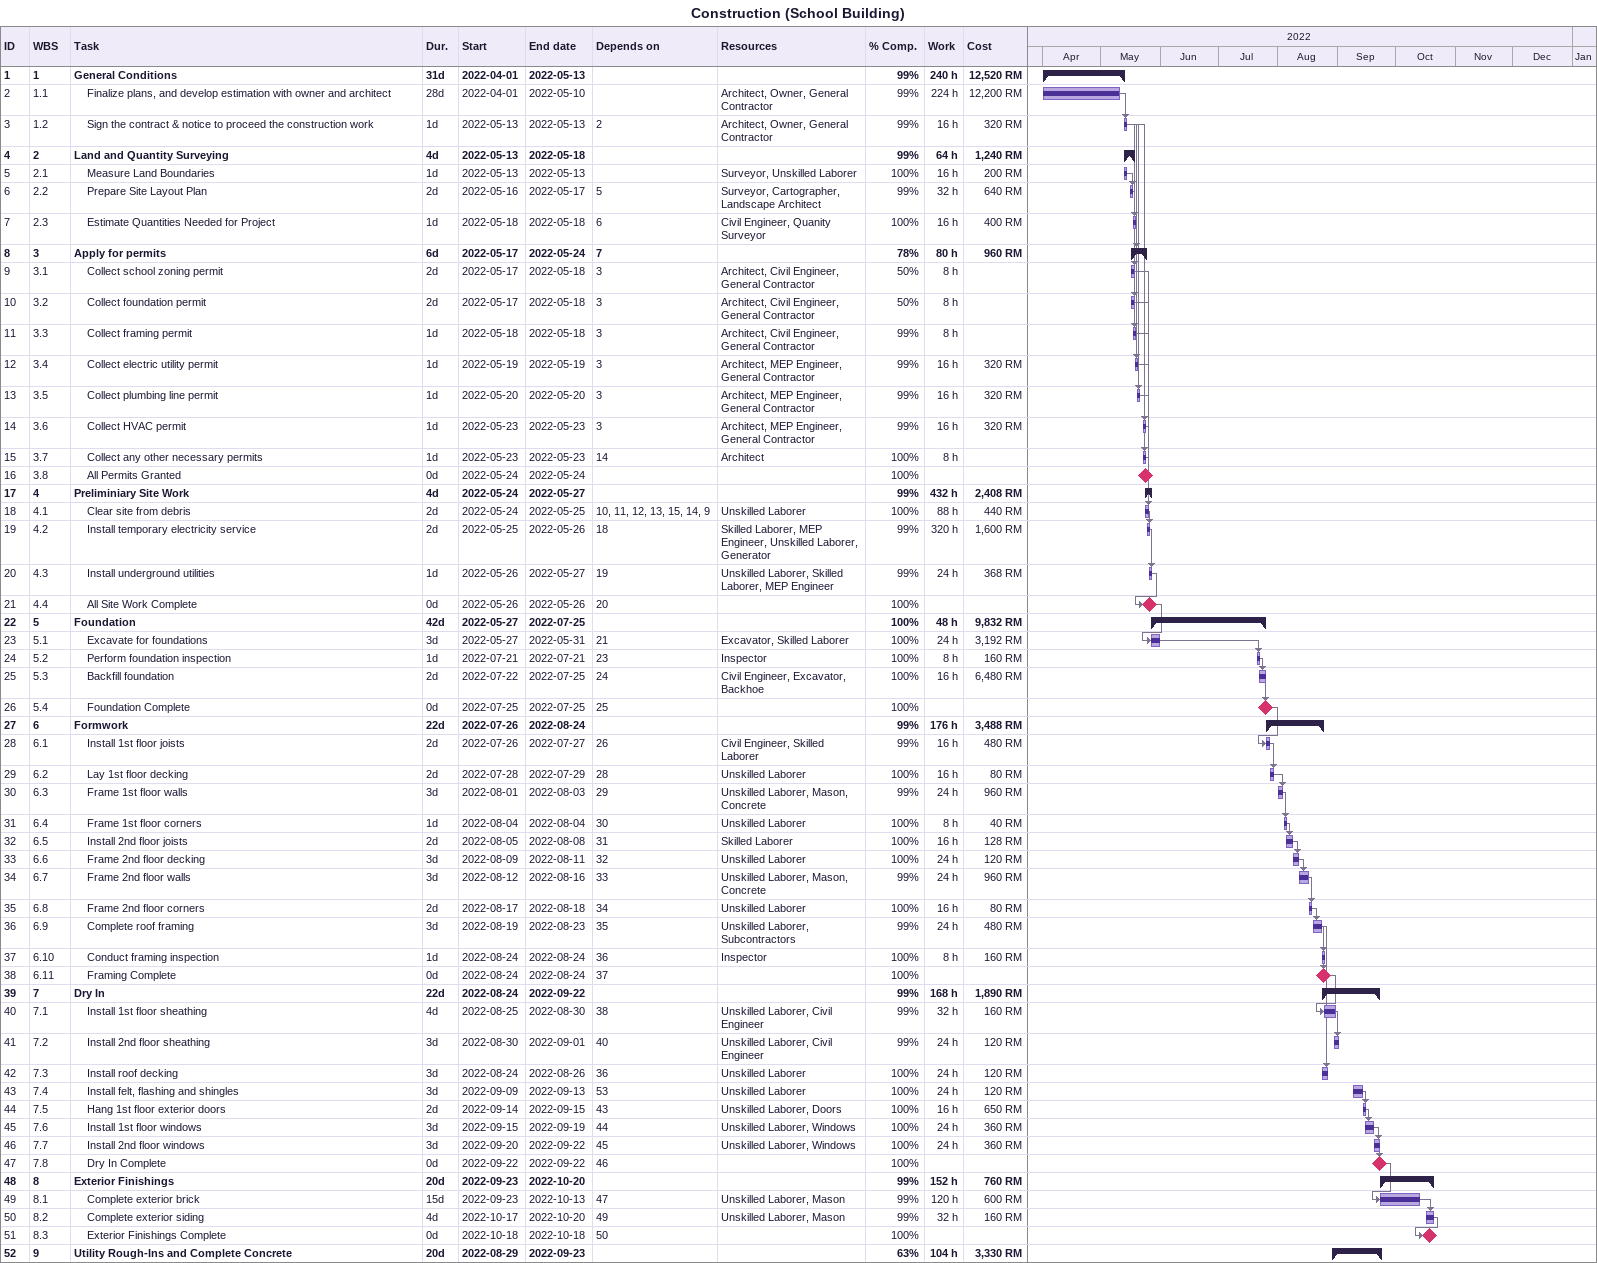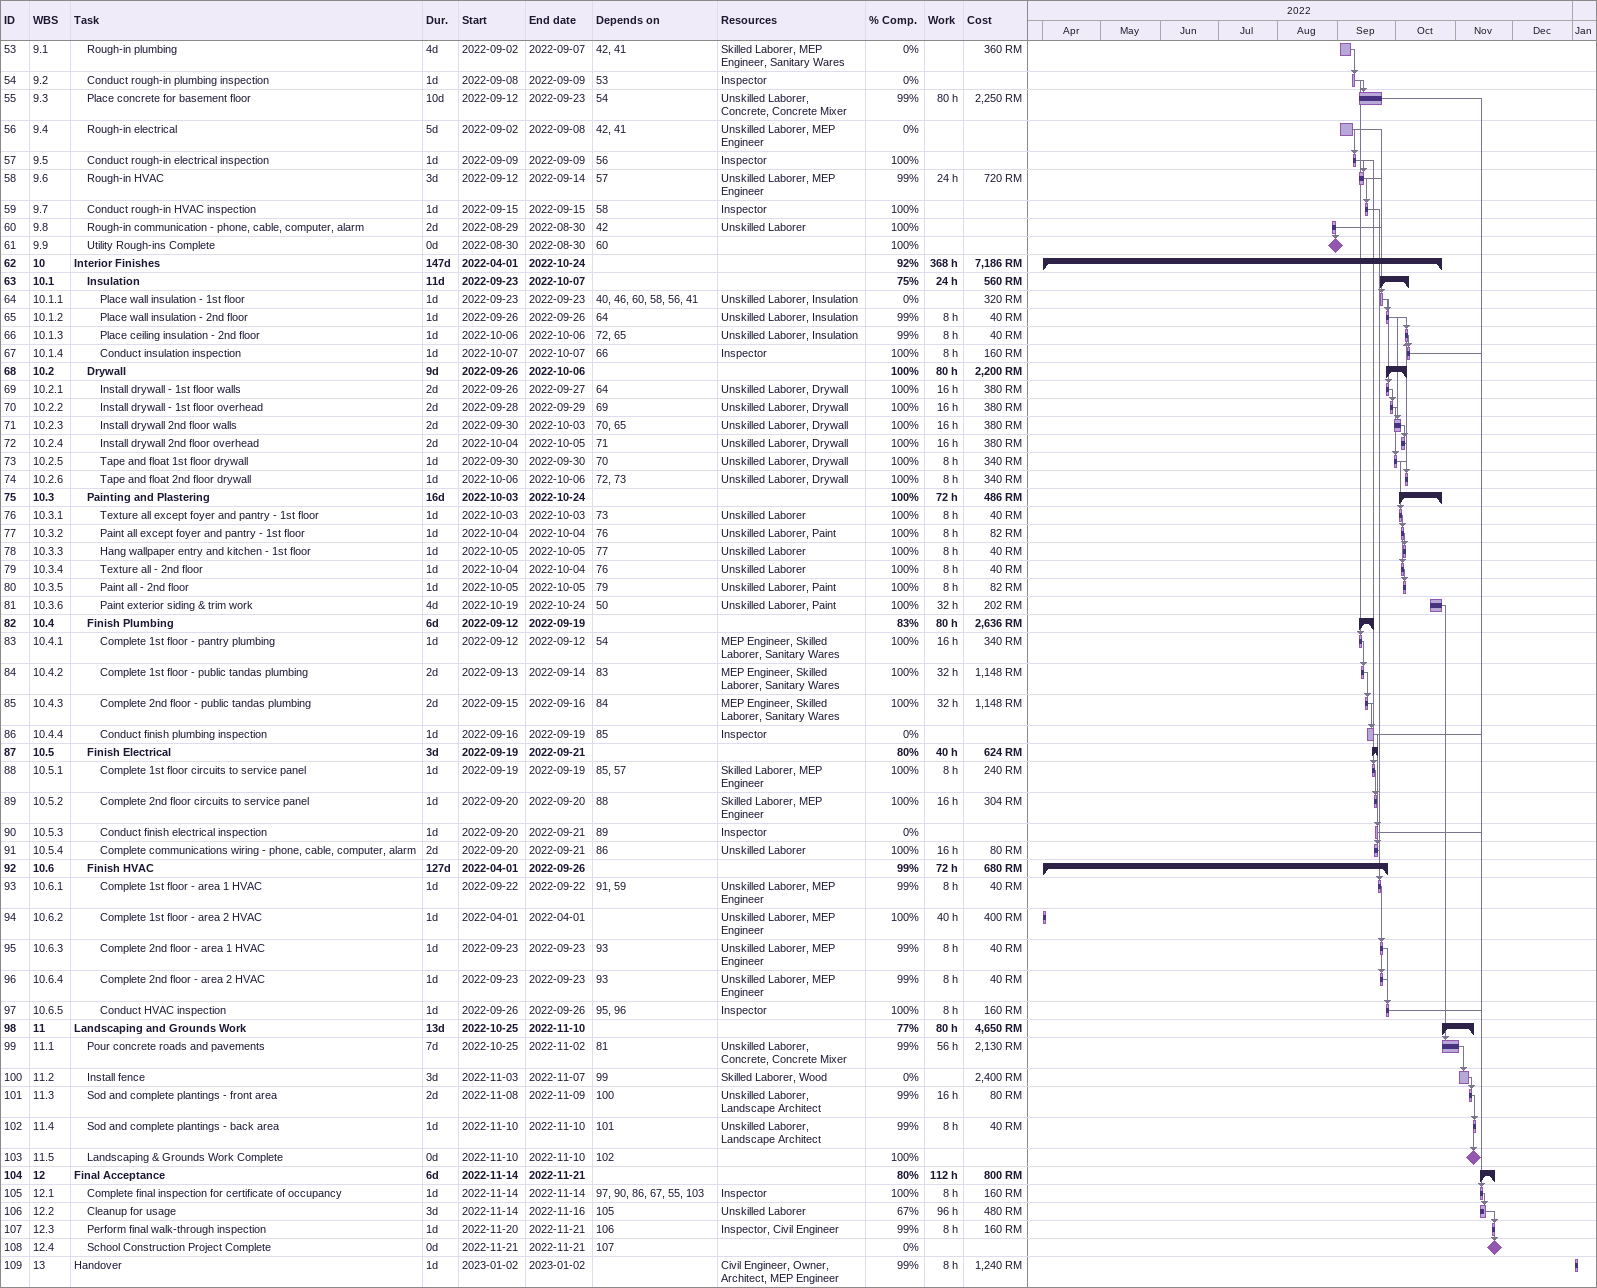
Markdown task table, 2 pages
Construction (School Building)

| ID | WBS | Task | Duration | Start | Finish | Predecessors | Resources | % complete | Work (h) | Cost (RM) |
|---|---|---|---|---|---|---|---|---|---|---|
| 1 | 1 | **General Conditions** | 31d | 2022-04-01 | 2022-05-13 |  |  | 99 | 240 | 12520 |
| 2 | 1.1 | Finalize plans, and develop estimation with owner and architect | 28d | 2022-04-01 | 2022-05-10 |  | Architect, Owner, General Contractor | 99 | 224 | 12200 |
| 3 | 1.2 | Sign the contract & notice to proceed the construction work | 1d | 2022-05-13 | 2022-05-13 | 2 | Architect, Owner, General Contractor | 99 | 16 | 320 |
| 4 | 2 | **Land and Quantity Surveying** | 4d | 2022-05-13 | 2022-05-18 |  |  | 99 | 64 | 1240 |
| 5 | 2.1 | Measure Land Boundaries | 1d | 2022-05-13 | 2022-05-13 |  | Surveyor, Unskilled Laborer | 100 | 16 | 200 |
| 6 | 2.2 | Prepare Site Layout Plan | 2d | 2022-05-16 | 2022-05-17 | 5 | Surveyor, Cartographer, Landscape Architect | 99 | 32 | 640 |
| 7 | 2.3 | Estimate Quantities Needed for Project | 1d | 2022-05-18 | 2022-05-18 | 6 | Civil Engineer, Quanity Surveyor | 100 | 16 | 400 |
| 8 | 3 | **Apply for permits** | 6d | 2022-05-17 | 2022-05-24 | 7 |  | 78 | 80 | 960 |
| 9 | 3.1 | Collect school zoning permit | 2d | 2022-05-17 | 2022-05-18 | 3 | Architect, Civil Engineer, General Contractor | 50 | 8 |  |
| 10 | 3.2 | Collect foundation permit | 2d | 2022-05-17 | 2022-05-18 | 3 | Architect, Civil Engineer, General Contractor | 50 | 8 |  |
| 11 | 3.3 | Collect framing permit | 1d | 2022-05-18 | 2022-05-18 | 3 | Architect, Civil Engineer, General Contractor | 99 | 8 |  |
| 12 | 3.4 | Collect electric utility permit | 1d | 2022-05-19 | 2022-05-19 | 3 | Architect, MEP Engineer, General Contractor | 99 | 16 | 320 |
| 13 | 3.5 | Collect plumbing line permit | 1d | 2022-05-20 | 2022-05-20 | 3 | Architect, MEP Engineer, General Contractor | 99 | 16 | 320 |
| 14 | 3.6 | Collect HVAC permit | 1d | 2022-05-23 | 2022-05-23 | 3 | Architect, MEP Engineer, General Contractor | 99 | 16 | 320 |
| 15 | 3.7 | Collect any other necessary permits | 1d | 2022-05-23 | 2022-05-23 | 14 | Architect | 100 | 8 |  |
| 16 | 3.8 | All Permits Granted | 0d | 2022-05-24 | 2022-05-24 |  |  | 100 |  |  |
| 17 | 4 | **Preliminiary Site Work** | 4d | 2022-05-24 | 2022-05-27 |  |  | 99 | 432 | 2408 |
| 18 | 4.1 | Clear site from debris | 2d | 2022-05-24 | 2022-05-25 | 10, 11, 12, 13, 15, 14, 9 | Unskilled Laborer | 100 | 88 | 440 |
| 19 | 4.2 | Install temporary electricity service | 2d | 2022-05-25 | 2022-05-26 | 18 | Skilled Laborer, MEP Engineer, Unskilled Laborer, Generator | 99 | 320 | 1600 |
| 20 | 4.3 | Install underground utilities | 1d | 2022-05-26 | 2022-05-27 | 19 | Unskilled Laborer, Skilled Laborer, MEP Engineer | 99 | 24 | 368 |
| 21 | 4.4 | All Site Work Complete | 0d | 2022-05-26 | 2022-05-26 | 20 |  | 100 |  |  |
| 22 | 5 | **Foundation** | 42d | 2022-05-27 | 2022-07-25 |  |  | 100 | 48 | 9832 |
| 23 | 5.1 | Excavate for foundations | 3d | 2022-05-27 | 2022-05-31 | 21 | Excavator, Skilled Laborer | 100 | 24 | 3192 |
| 24 | 5.2 | Perform foundation inspection | 1d | 2022-07-21 | 2022-07-21 | 23 | Inspector | 100 | 8 | 160 |
| 25 | 5.3 | Backfill foundation | 2d | 2022-07-22 | 2022-07-25 | 24 | Civil Engineer, Excavator, Backhoe | 100 | 16 | 6480 |
| 26 | 5.4 | Foundation Complete | 0d | 2022-07-25 | 2022-07-25 | 25 |  | 100 |  |  |
| 27 | 6 | **Formwork** | 22d | 2022-07-26 | 2022-08-24 |  |  | 99 | 176 | 3488 |
| 28 | 6.1 | Install 1st floor joists | 2d | 2022-07-26 | 2022-07-27 | 26 | Civil Engineer, Skilled Laborer | 99 | 16 | 480 |
| 29 | 6.2 | Lay 1st floor decking | 2d | 2022-07-28 | 2022-07-29 | 28 | Unskilled Laborer | 100 | 16 | 80 |
| 30 | 6.3 | Frame 1st floor walls | 3d | 2022-08-01 | 2022-08-03 | 29 | Unskilled Laborer, Mason, Concrete | 99 | 24 | 960 |
| 31 | 6.4 | Frame 1st floor corners | 1d | 2022-08-04 | 2022-08-04 | 30 | Unskilled Laborer | 100 | 8 | 40 |
| 32 | 6.5 | Install 2nd floor joists | 2d | 2022-08-05 | 2022-08-08 | 31 | Skilled Laborer | 100 | 16 | 128 |
| 33 | 6.6 | Frame 2nd floor decking | 3d | 2022-08-09 | 2022-08-11 | 32 | Unskilled Laborer | 100 | 24 | 120 |
| 34 | 6.7 | Frame 2nd floor walls | 3d | 2022-08-12 | 2022-08-16 | 33 | Unskilled Laborer, Mason, Concrete | 99 | 24 | 960 |
| 35 | 6.8 | Frame 2nd floor corners | 2d | 2022-08-17 | 2022-08-18 | 34 | Unskilled Laborer | 100 | 16 | 80 |
| 36 | 6.9 | Complete roof framing | 3d | 2022-08-19 | 2022-08-23 | 35 | Unskilled Laborer, Subcontractors | 99 | 24 | 480 |
| 37 | 6.10 | Conduct framing inspection | 1d | 2022-08-24 | 2022-08-24 | 36 | Inspector | 100 | 8 | 160 |
| 38 | 6.11 | Framing Complete | 0d | 2022-08-24 | 2022-08-24 | 37 |  | 100 |  |  |
| 39 | 7 | **Dry In** | 22d | 2022-08-24 | 2022-09-22 |  |  | 99 | 168 | 1890 |
| 40 | 7.1 | Install 1st floor sheathing | 4d | 2022-08-25 | 2022-08-30 | 38 | Unskilled Laborer, Civil Engineer | 99 | 32 | 160 |
| 41 | 7.2 | Install 2nd floor sheathing | 3d | 2022-08-30 | 2022-09-01 | 40 | Unskilled Laborer, Civil Engineer | 99 | 24 | 120 |
| 42 | 7.3 | Install roof decking | 3d | 2022-08-24 | 2022-08-26 | 36 | Unskilled Laborer | 100 | 24 | 120 |
| 43 | 7.4 | Install felt, flashing and shingles | 3d | 2022-09-09 | 2022-09-13 | 53 | Unskilled Laborer | 100 | 24 | 120 |
| 44 | 7.5 | Hang 1st floor exterior doors | 2d | 2022-09-14 | 2022-09-15 | 43 | Unskilled Laborer, Doors | 100 | 16 | 650 |
| 45 | 7.6 | Install 1st floor windows | 3d | 2022-09-15 | 2022-09-19 | 44 | Unskilled Laborer, Windows | 100 | 24 | 360 |
| 46 | 7.7 | Install 2nd floor windows | 3d | 2022-09-20 | 2022-09-22 | 45 | Unskilled Laborer, Windows | 100 | 24 | 360 |
| 47 | 7.8 | Dry In Complete | 0d | 2022-09-22 | 2022-09-22 | 46 |  | 100 |  |  |
| 48 | 8 | **Exterior Finishings** | 20d | 2022-09-23 | 2022-10-20 |  |  | 99 | 152 | 760 |
| 49 | 8.1 | Complete exterior brick | 15d | 2022-09-23 | 2022-10-13 | 47 | Unskilled Laborer, Mason | 99 | 120 | 600 |
| 50 | 8.2 | Complete exterior siding | 4d | 2022-10-17 | 2022-10-20 | 49 | Unskilled Laborer, Mason | 99 | 32 | 160 |
| 51 | 8.3 | Exterior Finishings Complete | 0d | 2022-10-18 | 2022-10-18 | 50 |  | 100 |  |  |
| 52 | 9 | **Utility Rough-Ins and Complete Concrete** | 20d | 2022-08-29 | 2022-09-23 |  |  | 63 | 104 | 3330 |
| 53 | 9.1 | Rough-in plumbing | 4d | 2022-09-02 | 2022-09-07 | 42, 41 | Skilled Laborer, MEP Engineer, Sanitary Wares | 0 |  | 360 |
| 54 | 9.2 | Conduct rough-in plumbing inspection | 1d | 2022-09-08 | 2022-09-09 | 53 | Inspector | 0 |  |  |
| 55 | 9.3 | Place concrete for basement floor | 10d | 2022-09-12 | 2022-09-23 | 54 | Unskilled Laborer, Concrete, Concrete Mixer | 99 | 80 | 2250 |
| 56 | 9.4 | Rough-in electrical | 5d | 2022-09-02 | 2022-09-08 | 42, 41 | Unskilled Laborer, MEP Engineer | 0 |  |  |
| 57 | 9.5 | Conduct rough-in electrical inspection | 1d | 2022-09-09 | 2022-09-09 | 56 | Inspector | 100 |  |  |
| 58 | 9.6 | Rough-in HVAC | 3d | 2022-09-12 | 2022-09-14 | 57 | Unskilled Laborer, MEP Engineer | 99 | 24 | 720 |
| 59 | 9.7 | Conduct rough-in HVAC inspection | 1d | 2022-09-15 | 2022-09-15 | 58 | Inspector | 100 |  |  |
| 60 | 9.8 | Rough-in communication - phone, cable, computer, alarm | 2d | 2022-08-29 | 2022-08-30 | 42 | Unskilled Laborer | 100 |  |  |
| 61 | 9.9 | Utility Rough-ins Complete | 0d | 2022-08-30 | 2022-08-30 | 60 |  | 100 |  |  |
| 62 | 10 | **Interior Finishes** | 147d | 2022-04-01 | 2022-10-24 |  |  | 92 | 368 | 7186 |
| 63 | 10.1 | **Insulation** | 11d | 2022-09-23 | 2022-10-07 |  |  | 75 | 24 | 560 |
| 64 | 10.1.1 | Place wall insulation - 1st floor | 1d | 2022-09-23 | 2022-09-23 | 40, 46, 60, 58, 56, 41 | Unskilled Laborer, Insulation | 0 |  | 320 |
| 65 | 10.1.2 | Place wall insulation - 2nd floor | 1d | 2022-09-26 | 2022-09-26 | 64 | Unskilled Laborer, Insulation | 99 | 8 | 40 |
| 66 | 10.1.3 | Place ceiling insulation - 2nd floor | 1d | 2022-10-06 | 2022-10-06 | 72, 65 | Unskilled Laborer, Insulation | 99 | 8 | 40 |
| 67 | 10.1.4 | Conduct insulation inspection | 1d | 2022-10-07 | 2022-10-07 | 66 | Inspector | 100 | 8 | 160 |
| 68 | 10.2 | **Drywall** | 9d | 2022-09-26 | 2022-10-06 |  |  | 100 | 80 | 2200 |
| 69 | 10.2.1 | Install drywall - 1st floor walls | 2d | 2022-09-26 | 2022-09-27 | 64 | Unskilled Laborer, Drywall | 100 | 16 | 380 |
| 70 | 10.2.2 | Install drywall - 1st floor overhead | 2d | 2022-09-28 | 2022-09-29 | 69 | Unskilled Laborer, Drywall | 100 | 16 | 380 |
| 71 | 10.2.3 | Install drywall 2nd floor walls | 2d | 2022-09-30 | 2022-10-03 | 70, 65 | Unskilled Laborer, Drywall | 100 | 16 | 380 |
| 72 | 10.2.4 | Install drywall 2nd floor overhead | 2d | 2022-10-04 | 2022-10-05 | 71 | Unskilled Laborer, Drywall | 100 | 16 | 380 |
| 73 | 10.2.5 | Tape and float 1st floor drywall | 1d | 2022-09-30 | 2022-09-30 | 70 | Unskilled Laborer, Drywall | 100 | 8 | 340 |
| 74 | 10.2.6 | Tape and float 2nd floor drywall | 1d | 2022-10-06 | 2022-10-06 | 72, 73 | Unskilled Laborer, Drywall | 100 | 8 | 340 |
| 75 | 10.3 | **Painting and Plastering** | 16d | 2022-10-03 | 2022-10-24 |  |  | 100 | 72 | 486 |
| 76 | 10.3.1 | Texture all except foyer and pantry - 1st floor | 1d | 2022-10-03 | 2022-10-03 | 73 | Unskilled Laborer | 100 | 8 | 40 |
| 77 | 10.3.2 | Paint all except foyer and pantry - 1st floor | 1d | 2022-10-04 | 2022-10-04 | 76 | Unskilled Laborer, Paint | 100 | 8 | 82 |
| 78 | 10.3.3 | Hang wallpaper entry and kitchen - 1st floor | 1d | 2022-10-05 | 2022-10-05 | 77 | Unskilled Laborer | 100 | 8 | 40 |
| 79 | 10.3.4 | Texture all - 2nd floor | 1d | 2022-10-04 | 2022-10-04 | 76 | Unskilled Laborer | 100 | 8 | 40 |
| 80 | 10.3.5 | Paint all - 2nd floor | 1d | 2022-10-05 | 2022-10-05 | 79 | Unskilled Laborer, Paint | 100 | 8 | 82 |
| 81 | 10.3.6 | Paint exterior siding & trim work | 4d | 2022-10-19 | 2022-10-24 | 50 | Unskilled Laborer, Paint | 100 | 32 | 202 |
| 82 | 10.4 | **Finish Plumbing** | 6d | 2022-09-12 | 2022-09-19 |  |  | 83 | 80 | 2636 |
| 83 | 10.4.1 | Complete 1st floor - pantry plumbing | 1d | 2022-09-12 | 2022-09-12 | 54 | MEP Engineer, Skilled Laborer, Sanitary Wares | 100 | 16 | 340 |
| 84 | 10.4.2 | Complete 1st floor - public tandas plumbing | 2d | 2022-09-13 | 2022-09-14 | 83 | MEP Engineer, Skilled Laborer, Sanitary Wares | 100 | 32 | 1148 |
| 85 | 10.4.3 | Complete 2nd floor - public tandas plumbing | 2d | 2022-09-15 | 2022-09-16 | 84 | MEP Engineer, Skilled Laborer, Sanitary Wares | 100 | 32 | 1148 |
| 86 | 10.4.4 | Conduct finish plumbing inspection | 1d | 2022-09-16 | 2022-09-19 | 85 | Inspector | 0 |  |  |
| 87 | 10.5 | **Finish Electrical** | 3d | 2022-09-19 | 2022-09-21 |  |  | 80 | 40 | 624 |
| 88 | 10.5.1 | Complete 1st floor circuits to service panel | 1d | 2022-09-19 | 2022-09-19 | 85, 57 | Skilled Laborer, MEP Engineer | 100 | 8 | 240 |
| 89 | 10.5.2 | Complete 2nd floor circuits to service panel | 1d | 2022-09-20 | 2022-09-20 | 88 | Skilled Laborer, MEP Engineer | 100 | 16 | 304 |
| 90 | 10.5.3 | Conduct finish electrical inspection | 1d | 2022-09-20 | 2022-09-21 | 89 | Inspector | 0 |  |  |
| 91 | 10.5.4 | Complete communications wiring - phone, cable, computer, alarm | 2d | 2022-09-20 | 2022-09-21 | 86 | Unskilled Laborer | 100 | 16 | 80 |
| 92 | 10.6 | **Finish HVAC** | 127d | 2022-04-01 | 2022-09-26 |  |  | 99 | 72 | 680 |
| 93 | 10.6.1 | Complete 1st floor - area 1 HVAC | 1d | 2022-09-22 | 2022-09-22 | 91, 59 | Unskilled Laborer, MEP Engineer | 99 | 8 | 40 |
| 94 | 10.6.2 | Complete 1st floor - area 2 HVAC | 1d | 2022-04-01 | 2022-04-01 |  | Unskilled Laborer, MEP Engineer | 100 | 40 | 400 |
| 95 | 10.6.3 | Complete 2nd floor - area 1 HVAC | 1d | 2022-09-23 | 2022-09-23 | 93 | Unskilled Laborer, MEP Engineer | 99 | 8 | 40 |
| 96 | 10.6.4 | Complete 2nd floor - area 2 HVAC | 1d | 2022-09-23 | 2022-09-23 | 93 | Unskilled Laborer, MEP Engineer | 99 | 8 | 40 |
| 97 | 10.6.5 | Conduct HVAC inspection | 1d | 2022-09-26 | 2022-09-26 | 95, 96 | Inspector | 100 | 8 | 160 |
| 98 | 11 | **Landscaping and Grounds Work** | 13d | 2022-10-25 | 2022-11-10 |  |  | 77 | 80 | 4650 |
| 99 | 11.1 | Pour concrete roads and pavements | 7d | 2022-10-25 | 2022-11-02 | 81 | Unskilled Laborer, Concrete, Concrete Mixer | 99 | 56 | 2130 |
| 100 | 11.2 | Install fence | 3d | 2022-11-03 | 2022-11-07 | 99 | Skilled Laborer, Wood | 0 |  | 2400 |
| 101 | 11.3 | Sod and complete plantings - front area | 2d | 2022-11-08 | 2022-11-09 | 100 | Unskilled Laborer, Landscape Architect | 99 | 16 | 80 |
| 102 | 11.4 | Sod and complete plantings - back area | 1d | 2022-11-10 | 2022-11-10 | 101 | Unskilled Laborer, Landscape Architect | 99 | 8 | 40 |
| 103 | 11.5 | Landscaping & Grounds Work Complete | 0d | 2022-11-10 | 2022-11-10 | 102 |  | 100 |  |  |
| 104 | 12 | **Final Acceptance** | 6d | 2022-11-14 | 2022-11-21 |  |  | 80 | 112 | 800 |
| 105 | 12.1 | Complete final inspection for certificate of occupancy | 1d | 2022-11-14 | 2022-11-14 | 97, 90, 86, 67, 55, 103 | Inspector | 100 | 8 | 160 |
| 106 | 12.2 | Cleanup for usage | 3d | 2022-11-14 | 2022-11-16 | 105 | Unskilled Laborer | 67 | 96 | 480 |
| 107 | 12.3 | Perform final walk-through inspection | 1d | 2022-11-20 | 2022-11-21 | 106 | Inspector, Civil Engineer | 99 | 8 | 160 |
| 108 | 12.4 | School Construction Project Complete | 0d | 2022-11-21 | 2022-11-21 | 107 |  | 0 |  |  |
| 109 | 13 | Handover | 1d | 2023-01-02 | 2023-01-02 |  | Civil Engineer, Owner, Architect, MEP Engineer | 99 | 8 | 1240 |
